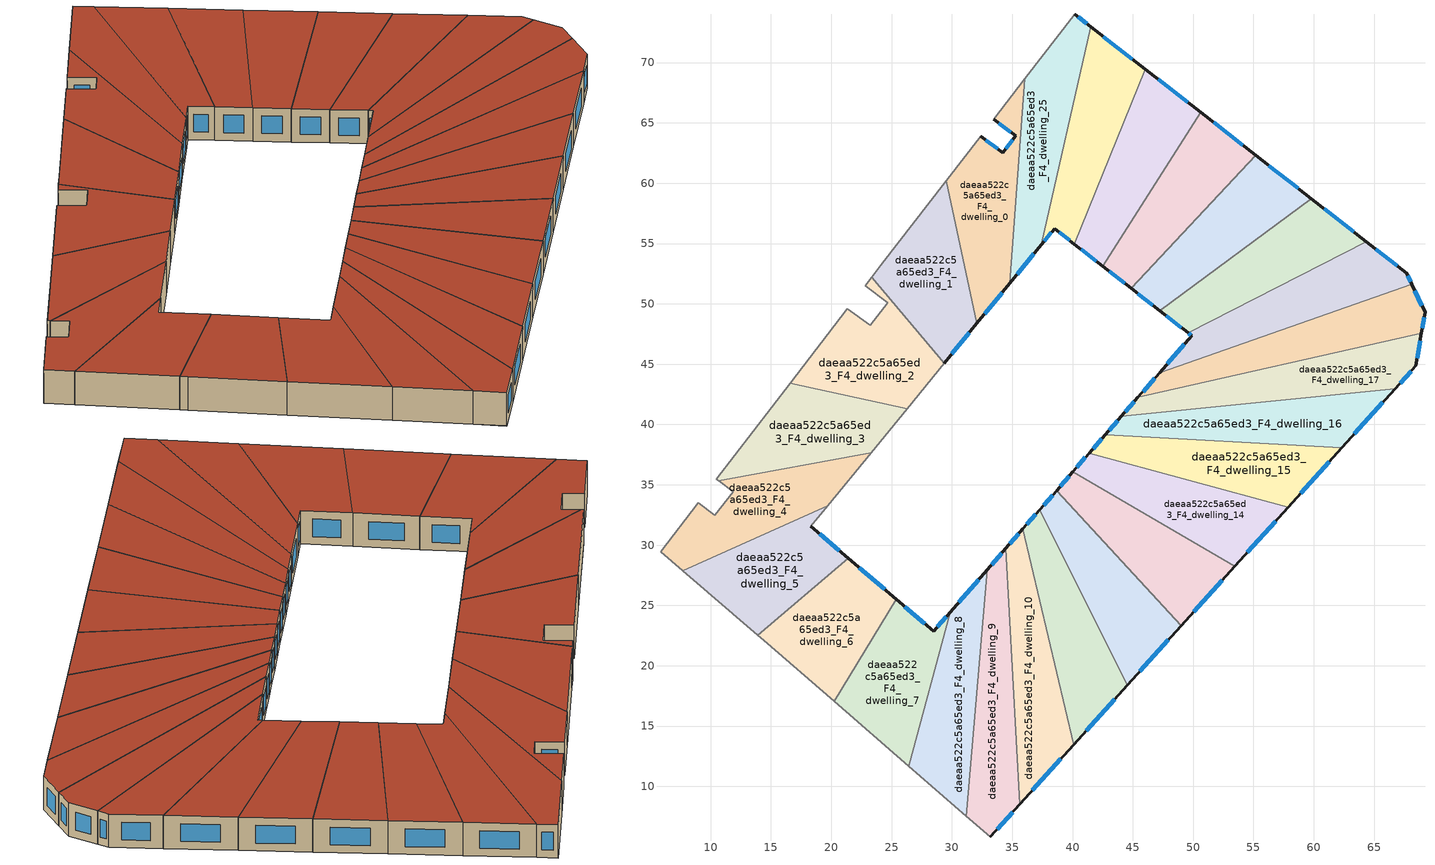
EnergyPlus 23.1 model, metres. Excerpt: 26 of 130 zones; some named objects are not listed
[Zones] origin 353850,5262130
daeaa522c5a65ed3_F4_dwelling_0
 floor to daeaa522c5a65ed3_F3_dwelling_0 (EU_floor_Construction): 36.03,68.64 34.81,51.72 32.07,48.37 29.53,60.2 32.38,63.91 34.22,62.5 35.31,63.91 33.46,65.32 z12
 wall outside (EU_wall_Construction): 33.47,65.32 35.31,63.91 34.22,62.5 32.38,63.91 / 32.07,48.37 34.81,51.72 z12:15
 wall adiabatic (EU_wall_Construction): 36.03,68.64 33.47,65.32 / 32.38,63.91 29.53,60.2 z12:15
 wall to daeaa522c5a65ed3_F4_dwelling_25 (EU_wall_Construction): 34.81,51.72 36.03,68.64 z12:15
 wall to daeaa522c5a65ed3_F4_dwelling_1 (EU_wall_Construction): 29.53,60.2 32.07,48.37 z12:15
 window (EU_Window_Construction): 35.05,63.58 34.48,62.84 / 33.9,64.99 34.87,64.24 / 32.71,49.16 34.17,50.94 / 33.79,62.83 32.81,63.58 z12.7:14.3
 roof outside (EU_roof_Construction): 34.81,51.72 36.03,68.64 33.47,65.32 35.31,63.91 34.22,62.5 32.38,63.91 29.53,60.2 32.07,48.37 z15
daeaa522c5a65ed3_F4_dwelling_1
 floor to daeaa522c5a65ed3_F3_dwelling_1 (EU_floor_Construction): 29.53,60.2 32.07,48.37 29.37,45.07 23.36,52.2 24.12,53.18 z12
 wall outside (EU_wall_Construction): 29.37,45.07 32.07,48.37 z12:15
 wall adiabatic (EU_wall_Construction): 29.53,60.2 24.12,53.18 23.36,52.2 z12:15
 wall to daeaa522c5a65ed3_F4_dwelling_2 (EU_wall_Construction): 23.36,52.2 29.37,45.07 z12:15
 window (EU_Window_Construction): 30,45.85 31.44,47.6 z12.7:14.3
 roof outside (EU_roof_Construction): 29.37,45.07 32.07,48.37 29.53,60.2 24.12,53.18 23.36,52.2 z15
daeaa522c5a65ed3_F4_dwelling_10
 floor to daeaa522c5a65ed3_F3_dwelling_10 (EU_floor_Construction): 35.89,31.34 40.08,13.44 35.62,8.5 34.48,29.72 z12
 wall outside (EU_wall_Construction): 35.89,31.34 34.48,29.72 / 35.62,8.5 40.08,13.44 z12:15
 wall to daeaa522c5a65ed3_F4_dwelling_11 (EU_wall_Construction): 40.08,13.44 35.89,31.34 z12:15
 wall to daeaa522c5a65ed3_F4_dwelling_9 (EU_wall_Construction): 34.48,29.72 35.62,8.5 z12:15
 window (EU_Window_Construction): 35.56,30.96 34.81,30.1 / 36.67,9.66 39.03,12.28 z12.7:14.3
 roof outside (EU_roof_Construction): 35.62,8.5 40.08,13.44 35.89,31.34 34.48,29.72 z15
daeaa522c5a65ed3_F4_dwelling_11
 floor to daeaa522c5a65ed3_F3_dwelling_11 (EU_floor_Construction): 37.29,32.94 44.54,18.38 40.08,13.44 35.89,31.34 z12
 wall outside (EU_wall_Construction): 37.29,32.94 35.89,31.34 / 40.08,13.44 44.54,18.38 z12:15
 wall to daeaa522c5a65ed3_F4_dwelling_12 (EU_wall_Construction): 44.54,18.38 37.29,32.94 z12:15
 window (EU_Window_Construction): 36.96,32.56 36.22,31.71 / 41.13,14.6 43.49,17.22 z12.7:14.3
 roof outside (EU_roof_Construction): 40.08,13.44 44.54,18.38 37.29,32.94 35.89,31.34 z15
daeaa522c5a65ed3_F4_dwelling_12
 floor to daeaa522c5a65ed3_F3_dwelling_12 (EU_floor_Construction): 38.67,34.52 48.99,23.31 44.54,18.38 37.29,32.94 z12
 wall outside (EU_wall_Construction): 38.67,34.52 37.29,32.94 / 44.54,18.38 48.99,23.31 z12:15
 wall to daeaa522c5a65ed3_F4_dwelling_13 (EU_wall_Construction): 49,23.31 38.67,34.52 z12:15
 window (EU_Window_Construction): 38.35,34.15 37.61,33.31 / 45.59,19.54 47.95,22.15 z12.7:14.3
 roof outside (EU_roof_Construction): 44.54,18.38 48.99,23.31 38.67,34.52 37.29,32.94 z15
daeaa522c5a65ed3_F4_dwelling_13
 floor to daeaa522c5a65ed3_F3_dwelling_13 (EU_floor_Construction): 53.45,28.24 48.99,23.31 38.67,34.52 40.04,36.08 z12
 wall outside (EU_wall_Construction): 40.04,36.08 38.67,34.52 / 48.99,23.31 53.45,28.24 z12:15
 wall to daeaa522c5a65ed3_F4_dwelling_14 (EU_wall_Construction): 53.45,28.24 40.04,36.08 z12:15
 window (EU_Window_Construction): 39.72,35.71 38.99,34.88 / 50.04,24.47 52.4,27.08 z12.7:14.3
 roof outside (EU_roof_Construction): 48.99,23.31 53.45,28.24 40.04,36.08 38.67,34.52 z15
daeaa522c5a65ed3_F4_dwelling_14
 floor to daeaa522c5a65ed3_F3_dwelling_14 (EU_floor_Construction): 57.89,33.15 53.45,28.24 40.04,36.08 41.39,37.63 z12
 wall outside (EU_wall_Construction): 41.39,37.63 40.04,36.08 / 53.45,28.24 57.89,33.15 z12:15
 wall to daeaa522c5a65ed3_F4_dwelling_15 (EU_wall_Construction): 57.89,33.15 41.39,37.63 z12:15
 window (EU_Window_Construction): 41.07,37.26 40.35,36.44 / 54.49,29.39 56.85,32 z12.7:14.3
 roof outside (EU_roof_Construction): 53.45,28.24 57.89,33.15 41.39,37.63 40.04,36.08 z15
daeaa522c5a65ed3_F4_dwelling_15
 floor to daeaa522c5a65ed3_F3_dwelling_15 (EU_floor_Construction): 62.33,38.07 57.89,33.15 41.39,37.63 42.72,39.16 z12
 wall outside (EU_wall_Construction): 42.72,39.16 41.39,37.63 / 57.89,33.15 62.33,38.07 z12:15
 wall to daeaa522c5a65ed3_F4_dwelling_16 (EU_wall_Construction): 62.33,38.07 42.72,39.16 z12:15
 window (EU_Window_Construction): 42.41,38.8 41.7,37.99 / 58.93,34.31 61.29,36.92 z12.7:14.3
 roof outside (EU_roof_Construction): 57.89,33.15 62.33,38.07 42.72,39.16 41.39,37.63 z15
daeaa522c5a65ed3_F4_dwelling_16
 floor to daeaa522c5a65ed3_F3_dwelling_16 (EU_floor_Construction): 66.77,42.98 62.33,38.07 42.72,39.16 44.05,40.67 z12
 wall outside (EU_wall_Construction): 44.05,40.67 42.72,39.16 / 62.33,38.07 66.77,42.98 z12:15
 wall to daeaa522c5a65ed3_F4_dwelling_17 (EU_wall_Construction): 66.77,42.98 44.05,40.67 z12:15
 window (EU_Window_Construction): 43.74,40.32 43.04,39.51 / 63.37,39.22 65.73,41.83 z12.7:14.3
 roof outside (EU_roof_Construction): 62.33,38.07 66.77,42.98 44.05,40.67 42.72,39.16 z15
daeaa522c5a65ed3_F4_dwelling_17
 floor to daeaa522c5a65ed3_F3_dwelling_17 (EU_floor_Construction): 68.92,47.56 68.46,44.86 66.77,42.98 44.05,40.67 45.42,42.24 z12
 wall outside (EU_wall_Construction): 45.42,42.24 44.05,40.67 / 66.77,42.98 68.46,44.86 68.92,47.56 z12:15
 wall to daeaa522c5a65ed3_F4_dwelling_18 (EU_wall_Construction): 68.92,47.56 45.42,42.24 z12:15
 window (EU_Window_Construction): 45.1,41.87 44.37,41.04 / 68.57,45.49 68.81,46.93 / 67.17,43.42 68.07,44.42 z12.7:14.3
 roof outside (EU_roof_Construction): 66.77,42.98 68.46,44.86 68.92,47.56 45.42,42.24 44.05,40.67 z15
daeaa522c5a65ed3_F4_dwelling_18
 floor to daeaa522c5a65ed3_F3_dwelling_18 (EU_floor_Construction): 68.12,51.63 69.22,49.31 68.92,47.56 45.42,42.24 47.22,44.3 z12
 wall outside (EU_wall_Construction): 47.22,44.3 45.42,42.24 / 68.92,47.56 69.22,49.31 68.12,51.63 z12:15
 wall to daeaa522c5a65ed3_F4_dwelling_19 (EU_wall_Construction): 68.12,51.63 47.22,44.3 z12:15
 window (EU_Window_Construction): 46.8,43.82 45.84,42.72 / 68.96,49.86 68.38,51.09 / 68.99,47.97 69.15,48.9 z12.7:14.3
 roof outside (EU_roof_Construction): 68.92,47.56 69.22,49.31 68.12,51.63 47.22,44.3 45.42,42.24 z15
daeaa522c5a65ed3_F4_dwelling_19
 floor to daeaa522c5a65ed3_F3_dwelling_19 (EU_floor_Construction): 67.69,52.55 68.12,51.63 47.22,44.3 49.89,47.36 49.57,47.61 64.37,55.14 z12
 wall outside (EU_wall_Construction): 49.57,47.61 49.89,47.36 47.22,44.3 / 68.12,51.63 67.69,52.55 64.37,55.14 z12:15
 wall to daeaa522c5a65ed3_F4_dwelling_20 (EU_wall_Construction): 64.37,55.15 49.57,47.61 z12:15
 window (EU_Window_Construction): 49.26,46.64 47.85,45.02 / 49.65,47.55 49.82,47.42 / 66.91,53.16 65.15,54.54 / 68.02,51.85 67.79,52.34 z12.7:14.3
 roof outside (EU_roof_Construction): 68.12,51.63 67.69,52.55 64.37,55.14 49.57,47.61 49.89,47.36 47.22,44.3 z15
daeaa522c5a65ed3_F4_dwelling_2
 floor to daeaa522c5a65ed3_F3_dwelling_2 (EU_floor_Construction): 24.67,50.1 22.83,51.5 23.36,52.2 29.37,45.07 26.29,41.32 16.61,43.43 21.35,49.57 23.23,48.21 z12
 wall adiabatic (EU_wall_Construction): 23.36,52.2 22.83,51.5 24.67,50.1 23.23,48.21 21.35,49.57 16.61,43.43 / 26.29,41.32 29.37,45.07 z12:15
 wall to daeaa522c5a65ed3_F4_dwelling_3 (EU_wall_Construction): 16.61,43.43 26.29,41.32 z12:15
 roof outside (EU_roof_Construction): 26.29,41.32 29.37,45.07 23.36,52.2 22.83,51.5 24.67,50.1 23.23,48.21 21.35,49.57 16.61,43.43 z15
daeaa522c5a65ed3_F4_dwelling_20
 floor to daeaa522c5a65ed3_F3_dwelling_20 (EU_floor_Construction): 64.37,55.14 49.57,47.61 47.22,49.44 59.78,58.72 z12
 wall outside (EU_wall_Construction): 47.22,49.44 49.57,47.61 / 64.37,55.14 59.78,58.72 z12:15
 wall to daeaa522c5a65ed3_F4_dwelling_21 (EU_wall_Construction): 59.78,58.72 47.22,49.44 z12:15
 window (EU_Window_Construction): 47.77,49.01 49.02,48.04 / 63.29,55.98 60.86,57.88 z12.7:14.3
 roof outside (EU_roof_Construction): 64.37,55.14 59.78,58.72 47.22,49.44 49.57,47.61 z15
daeaa522c5a65ed3_F4_dwelling_21
 floor to daeaa522c5a65ed3_F3_dwelling_21 (EU_floor_Construction): 59.78,58.72 47.22,49.44 44.86,51.28 55.19,62.3 z12
 wall outside (EU_wall_Construction): 44.86,51.28 47.22,49.44 / 59.78,58.72 55.2,62.3 z12:15
 wall to daeaa522c5a65ed3_F4_dwelling_22 (EU_wall_Construction): 55.19,62.3 44.86,51.28 z12:15
 window (EU_Window_Construction): 45.41,50.85 46.66,49.87 / 58.7,59.56 56.27,61.46 z12.7:14.3
 roof outside (EU_roof_Construction): 59.78,58.72 55.2,62.3 44.86,51.28 47.22,49.44 z15
daeaa522c5a65ed3_F4_dwelling_22
 floor to daeaa522c5a65ed3_F3_dwelling_22 (EU_floor_Construction): 55.19,62.3 44.86,51.28 42.51,53.12 50.61,65.87 z12
 wall outside (EU_wall_Construction): 42.51,53.12 44.86,51.28 / 55.2,62.3 50.61,65.87 z12:15
 wall to daeaa522c5a65ed3_F4_dwelling_23 (EU_wall_Construction): 50.61,65.87 42.51,53.12 z12:15
 window (EU_Window_Construction): 43.06,52.69 44.31,51.71 / 54.12,63.14 51.69,65.03 z12.7:14.3
 roof outside (EU_roof_Construction): 44.86,51.28 55.2,62.3 50.61,65.87 42.51,53.12 z15
daeaa522c5a65ed3_F4_dwelling_23
 floor to daeaa522c5a65ed3_F3_dwelling_23 (EU_floor_Construction): 50.61,65.87 42.51,53.12 40.15,54.96 46.02,69.45 z12
 wall outside (EU_wall_Construction): 40.15,54.96 42.51,53.12 / 50.61,65.87 46.02,69.45 z12:15
 wall to daeaa522c5a65ed3_F4_dwelling_24 (EU_wall_Construction): 46.02,69.45 40.15,54.96 z12:15
 window (EU_Window_Construction): 40.7,54.52 41.95,53.55 / 49.53,66.71 47.1,68.61 z12.7:14.3
 roof outside (EU_roof_Construction): 42.51,53.12 50.61,65.87 46.02,69.45 40.15,54.96 z15
daeaa522c5a65ed3_F4_dwelling_24
 floor to daeaa522c5a65ed3_F3_dwelling_24 (EU_floor_Construction): 46.02,69.45 40.15,54.96 38.51,56.24 37.39,54.88 41.49,72.99 z12
 wall outside (EU_wall_Construction): 37.39,54.88 38.51,56.24 40.15,54.96 / 46.02,69.45 41.49,72.99 z12:15
 wall to daeaa522c5a65ed3_F4_dwelling_25 (EU_wall_Construction): 41.49,72.99 37.39,54.88 z12:15
 window (EU_Window_Construction): 38.89,55.94 39.76,55.26 / 37.66,55.2 38.24,55.92 / 44.96,70.28 42.55,72.16 z12.7:14.3
 roof outside (EU_roof_Construction): 40.15,54.96 46.02,69.45 41.49,72.99 37.39,54.88 38.51,56.24 z15
daeaa522c5a65ed3_F4_dwelling_25
 floor to daeaa522c5a65ed3_F3_dwelling_25 (EU_floor_Construction): 41.49,72.99 37.39,54.88 34.81,51.72 36.03,68.64 40.16,74.02 z12
 wall outside (EU_wall_Construction): 34.81,51.72 37.39,54.88 / 41.49,72.99 40.16,74.02 z12:15
 wall adiabatic (EU_wall_Construction): 40.16,74.02 36.03,68.64 z12:15
 window (EU_Window_Construction): 35.42,52.47 36.79,54.14 / 41.18,73.23 40.47,73.78 z12.7:14.3
 roof outside (EU_roof_Construction): 37.39,54.88 41.49,72.99 40.16,74.02 36.03,68.64 34.81,51.72 z15
daeaa522c5a65ed3_F4_dwelling_3
 floor to daeaa522c5a65ed3_F3_dwelling_3 (EU_floor_Construction): 26.29,41.32 23.31,37.67 10.66,35.33 10.48,35.46 16.61,43.43 z12
 wall adiabatic (EU_wall_Construction): 23.31,37.67 26.29,41.32 / 16.61,43.43 10.48,35.46 10.66,35.33 z12:15
 wall to daeaa522c5a65ed3_F4_dwelling_4 (EU_wall_Construction): 10.66,35.33 23.31,37.67 z12:15
 roof outside (EU_roof_Construction): 23.31,37.67 26.29,41.32 16.61,43.43 10.48,35.46 10.66,35.33 z15
daeaa522c5a65ed3_F4_dwelling_4
 floor to daeaa522c5a65ed3_F3_dwelling_4 (EU_floor_Construction): 23.31,37.67 19.71,33.26 7.68,27.87 5.85,29.44 8.98,33.52 10.36,32.47 11.86,34.41 10.66,35.33 z12
 wall adiabatic (EU_wall_Construction): 10.66,35.33 11.86,34.41 10.36,32.47 8.98,33.52 5.85,29.44 7.68,27.87 / 19.71,33.26 23.31,37.67 z12:15
 wall to daeaa522c5a65ed3_F4_dwelling_5 (EU_wall_Construction): 7.68,27.87 19.71,33.26 z12:15
 roof outside (EU_roof_Construction): 19.71,33.26 23.31,37.67 10.66,35.33 11.86,34.41 10.36,32.47 8.98,33.52 5.85,29.44 7.68,27.87 z15
daeaa522c5a65ed3_F4_dwelling_5
 floor to daeaa522c5a65ed3_F3_dwelling_5 (EU_floor_Construction): 19.71,33.26 18.32,31.57 21.4,28.92 13.92,22.53 7.68,27.87 z12
 wall outside (EU_wall_Construction): 21.4,28.92 18.32,31.57 z12:15
 wall adiabatic (EU_wall_Construction): 18.32,31.57 19.71,33.26 / 7.68,27.87 13.92,22.53 z12:15
 wall to daeaa522c5a65ed3_F4_dwelling_6 (EU_wall_Construction): 13.92,22.53 21.4,28.92 z12:15
 window (EU_Window_Construction): 20.68,29.54 19.04,30.95 z12.7:14.3
 roof outside (EU_roof_Construction): 21.4,28.92 18.32,31.57 19.71,33.26 7.68,27.87 13.92,22.53 z15
daeaa522c5a65ed3_F4_dwelling_6
 floor to daeaa522c5a65ed3_F3_dwelling_6 (EU_floor_Construction): 25.37,25.53 20.23,17.05 14.39,22.12 13.92,22.53 21.4,28.92 z12
 wall outside (EU_wall_Construction): 25.37,25.53 21.4,28.92 z12:15
 wall adiabatic (EU_wall_Construction): 13.92,22.53 14.39,22.12 20.23,17.05 z12:15
 wall to daeaa522c5a65ed3_F4_dwelling_7 (EU_wall_Construction): 20.23,17.05 25.37,25.53 z12:15
 window (EU_Window_Construction): 24.44,26.32 22.34,28.13 z12.7:14.3
 roof outside (EU_roof_Construction): 20.23,17.05 25.37,25.53 21.4,28.92 13.92,22.53 14.39,22.12 z15
daeaa522c5a65ed3_F4_dwelling_7
 floor to daeaa522c5a65ed3_F3_dwelling_7 (EU_floor_Construction): 29.85,24.42 26.42,11.68 20.23,17.05 25.37,25.53 28.49,22.86 z12
 wall outside (EU_wall_Construction): 29.85,24.42 28.49,22.86 25.37,25.53 z12:15
 wall adiabatic (EU_wall_Construction): 20.23,17.05 26.42,11.68 z12:15
 wall to daeaa522c5a65ed3_F4_dwelling_8 (EU_wall_Construction): 26.42,11.68 29.85,24.42 z12:15
 window (EU_Window_Construction): 27.76,23.49 26.1,24.9 / 29.53,24.06 28.81,23.23 z12.7:14.3
 roof outside (EU_roof_Construction): 26.42,11.68 29.85,24.42 28.49,22.86 25.37,25.53 20.23,17.05 z15
daeaa522c5a65ed3_F4_dwelling_8
 floor to daeaa522c5a65ed3_F3_dwelling_8 (EU_floor_Construction): 32.95,27.97 31.2,7.53 26.42,11.68 29.85,24.42 z12
 wall outside (EU_wall_Construction): 32.95,27.97 29.85,24.42 z12:15
 wall adiabatic (EU_wall_Construction): 26.42,11.68 31.21,7.53 z12:15
 wall to daeaa522c5a65ed3_F4_dwelling_9 (EU_wall_Construction): 31.2,7.53 32.95,27.97 z12:15
 window (EU_Window_Construction): 32.22,27.14 30.58,25.26 z12.7:14.3
 roof outside (EU_roof_Construction): 31.21,7.53 32.95,27.97 29.85,24.42 26.42,11.68 z15
daeaa522c5a65ed3_F4_dwelling_9
 floor to daeaa522c5a65ed3_F3_dwelling_9 (EU_floor_Construction): 34.48,29.72 35.62,8.5 33.18,5.81 31.2,7.53 32.95,27.97 z12
 wall outside (EU_wall_Construction): 34.48,29.72 32.95,27.97 / 33.18,5.81 35.62,8.5 z12:15
 wall adiabatic (EU_wall_Construction): 31.21,7.53 33.18,5.81 z12:15
 window (EU_Window_Construction): 34.12,29.31 33.31,28.38 / 33.76,6.44 35.05,7.87 z12.7:14.3
 roof outside (EU_roof_Construction): 33.18,5.81 35.62,8.5 34.48,29.72 32.95,27.97 31.21,7.53 z15
[Building]
EU S2 Campaign: North Axis=0; Terrain=City; Solar Distribution=FullExterior
[Site:Location]
Budapest.Ferenc.Liszt.Intl.AP: Latitude=47.437; Longitude=19.256; Time Zone=1; Elevation=185
[SizingPeriod:WeatherFileDays]
AnnualSizingPeriod: Begin Month=1; Begin Day of Month=1; End Month=12; End Day of Month=31; Day of Week for Start Day=Monday; Use Weather File Daylight Saving Period=No; Use Weather File Rain and Snow Indicators=No
[MATERIAL]
EU_InternalMass_Material: Roughness=MediumRough; Thickness=0.1; Conductivity=1; Density=1800; Specific Heat=900; Thermal Absorptance=0.9; Solar Absorptance=0.7; Visible Absorptance=0.7
[MATERIAL:NOMASS] Roughness=MediumRough; Thermal Absorptance=0.9; Solar Absorptance=0.7; Visible Absorptance=0.7
Name | Thermal Resistance
EU_wall_NoMass | 0.832559
EU_roof_NoMass | 1.39638
EU_floor_NoMass | 0.872794
[WINDOWMATERIAL:SIMPLEGLAZINGSYSTEM]
EU_Window_SimpleGlazing: UFactor=2.79869; Solar Heat Gain Coefficient=0.75; Visible Transmittance=0.75
[CONSTRUCTION]
EU_wall_Construction: EU_wall_NoMass
EU_roof_Construction: EU_roof_NoMass
EU_floor_Construction: EU_floor_NoMass
EU_Window_Construction: EU_Window_SimpleGlazing
EU_InternalMass_Construction: EU_InternalMass_Material
[ZONE] Type=1; Multiplier=1; Ceiling Height=autocalculate; Floor Area=autocalculate; Part of Total Floor Area=Yes
Name | Volume
daeaa522c5a65ed3_F4_dwelling_0 | 198.63
daeaa522c5a65ed3_F4_dwelling_1 | 198.626
daeaa522c5a65ed3_F4_dwelling_10; daeaa522c5a65ed3_F4_dwelling_13 | 198.649
daeaa522c5a65ed3_F4_dwelling_11 | 198.647
daeaa522c5a65ed3_F4_dwelling_12 | 198.587
daeaa522c5a65ed3_F4_dwelling_14; daeaa522c5a65ed3_F4_dwelling_20 | 198.599
daeaa522c5a65ed3_F4_dwelling_15; daeaa522c5a65ed3_F4_dwelling_19 | 198.658
daeaa522c5a65ed3_F4_dwelling_16 | 198.638
daeaa522c5a65ed3_F4_dwelling_17 | 198.617
daeaa522c5a65ed3_F4_dwelling_18 | 198.574
daeaa522c5a65ed3_F4_dwelling_2 | 198.641
daeaa522c5a65ed3_F4_dwelling_21 | 198.648
daeaa522c5a65ed3_F4_dwelling_22; daeaa522c5a65ed3_F4_dwelling_3 | 198.625
daeaa522c5a65ed3_F4_dwelling_23 | 198.637
daeaa522c5a65ed3_F4_dwelling_24 | 198.611
daeaa522c5a65ed3_F4_dwelling_25 | 198.631
daeaa522c5a65ed3_F4_dwelling_4 | 198.619
daeaa522c5a65ed3_F4_dwelling_5 | 198.609
daeaa522c5a65ed3_F4_dwelling_6 | 198.651
daeaa522c5a65ed3_F4_dwelling_7 | 198.633
daeaa522c5a65ed3_F4_dwelling_8 | 198.593
daeaa522c5a65ed3_F4_dwelling_9 | 198.643
[INTERNALMASS] Construction=EU_InternalMass_Construction
Name | Zone or ZoneList | Surface Area
daeaa522c5a65ed3_F4_dwelling_0_EU_InternalMass | daeaa522c5a65ed3_F4_dwelling_0 | 66.21
daeaa522c5a65ed3_F4_dwelling_1_EU_InternalMass | daeaa522c5a65ed3_F4_dwelling_1 | 66.2088
daeaa522c5a65ed3_F4_dwelling_2_EU_InternalMass | daeaa522c5a65ed3_F4_dwelling_2 | 66.2136
daeaa522c5a65ed3_F4_dwelling_3_EU_InternalMass | daeaa522c5a65ed3_F4_dwelling_3 | 66.2084
daeaa522c5a65ed3_F4_dwelling_4_EU_InternalMass | daeaa522c5a65ed3_F4_dwelling_4 | 66.2063
daeaa522c5a65ed3_F4_dwelling_5_EU_InternalMass | daeaa522c5a65ed3_F4_dwelling_5 | 66.2033
daeaa522c5a65ed3_F4_dwelling_6_EU_InternalMass | daeaa522c5a65ed3_F4_dwelling_6 | 66.217
daeaa522c5a65ed3_F4_dwelling_7_EU_InternalMass | daeaa522c5a65ed3_F4_dwelling_7 | 66.2109
daeaa522c5a65ed3_F4_dwelling_8_EU_InternalMass | daeaa522c5a65ed3_F4_dwelling_8 | 66.1977
daeaa522c5a65ed3_F4_dwelling_9_EU_InternalMass | daeaa522c5a65ed3_F4_dwelling_9 | 66.2141
daeaa522c5a65ed3_F4_dwelling_10_EU_InternalMass | daeaa522c5a65ed3_F4_dwelling_10 | 66.2162
daeaa522c5a65ed3_F4_dwelling_11_EU_InternalMass | daeaa522c5a65ed3_F4_dwelling_11 | 66.2157
daeaa522c5a65ed3_F4_dwelling_12_EU_InternalMass | daeaa522c5a65ed3_F4_dwelling_12 | 66.1957
daeaa522c5a65ed3_F4_dwelling_13_EU_InternalMass | daeaa522c5a65ed3_F4_dwelling_13 | 66.2161
daeaa522c5a65ed3_F4_dwelling_14_EU_InternalMass | daeaa522c5a65ed3_F4_dwelling_14 | 66.1997
daeaa522c5a65ed3_F4_dwelling_15_EU_InternalMass | daeaa522c5a65ed3_F4_dwelling_15 | 66.2193
daeaa522c5a65ed3_F4_dwelling_16_EU_InternalMass | daeaa522c5a65ed3_F4_dwelling_16 | 66.2127
daeaa522c5a65ed3_F4_dwelling_17_EU_InternalMass | daeaa522c5a65ed3_F4_dwelling_17 | 66.2057
daeaa522c5a65ed3_F4_dwelling_18_EU_InternalMass | daeaa522c5a65ed3_F4_dwelling_18 | 66.1912
daeaa522c5a65ed3_F4_dwelling_19_EU_InternalMass | daeaa522c5a65ed3_F4_dwelling_19 | 66.2195
daeaa522c5a65ed3_F4_dwelling_20_EU_InternalMass | daeaa522c5a65ed3_F4_dwelling_20 | 66.1997
daeaa522c5a65ed3_F4_dwelling_21_EU_InternalMass | daeaa522c5a65ed3_F4_dwelling_21 | 66.2162
daeaa522c5a65ed3_F4_dwelling_22_EU_InternalMass | daeaa522c5a65ed3_F4_dwelling_22 | 66.2083
daeaa522c5a65ed3_F4_dwelling_23_EU_InternalMass | daeaa522c5a65ed3_F4_dwelling_23 | 66.2124
daeaa522c5a65ed3_F4_dwelling_24_EU_InternalMass | daeaa522c5a65ed3_F4_dwelling_24 | 66.2039
daeaa522c5a65ed3_F4_dwelling_25_EU_InternalMass | daeaa522c5a65ed3_F4_dwelling_25 | 66.2102
[OTHEREQUIPMENT] Fuel Type=Electricity; Design Level Calculation Method=Watts/Area; Power per Zone Floor Area=1; Fraction Latent=0; Fraction Radiant=0; Fraction Lost=0; Carbon Dioxide Generation Rate=0; EndUse Subcategory=EU_Step8_InternalGains
Name | Zone or ZoneList or Space or SpaceList | Schedule
EU_Step8_InternalGain_daeaa522c5a65ed3_F4_dwelling_0_f000 | daeaa522c5a65ed3_F4_dwelling_0 | EU_Step8_GainSchedule_daeaa522c5a65ed3_F4_dwelling_0_f000
EU_Step8_InternalGain_daeaa522c5a65ed3_F4_dwelling_1_f000 | daeaa522c5a65ed3_F4_dwelling_1 | EU_Step8_GainSchedule_daeaa522c5a65ed3_F4_dwelling_1_f000
EU_Step8_InternalGain_daeaa522c5a65ed3_F4_dwelling_2_f000 | daeaa522c5a65ed3_F4_dwelling_2 | EU_Step8_GainSchedule_daeaa522c5a65ed3_F4_dwelling_2_f000
EU_Step8_InternalGain_daeaa522c5a65ed3_F4_dwelling_3_f000 | daeaa522c5a65ed3_F4_dwelling_3 | EU_Step8_GainSchedule_daeaa522c5a65ed3_F4_dwelling_3_f000
EU_Step8_InternalGain_daeaa522c5a65ed3_F4_dwelling_4_f000 | daeaa522c5a65ed3_F4_dwelling_4 | EU_Step8_GainSchedule_daeaa522c5a65ed3_F4_dwelling_4_f000
EU_Step8_InternalGain_daeaa522c5a65ed3_F4_dwelling_5_f000 | daeaa522c5a65ed3_F4_dwelling_5 | EU_Step8_GainSchedule_daeaa522c5a65ed3_F4_dwelling_5_f000
EU_Step8_InternalGain_daeaa522c5a65ed3_F4_dwelling_6_f000 | daeaa522c5a65ed3_F4_dwelling_6 | EU_Step8_GainSchedule_daeaa522c5a65ed3_F4_dwelling_6_f000
EU_Step8_InternalGain_daeaa522c5a65ed3_F4_dwelling_7_f000 | daeaa522c5a65ed3_F4_dwelling_7 | EU_Step8_GainSchedule_daeaa522c5a65ed3_F4_dwelling_7_f000
EU_Step8_InternalGain_daeaa522c5a65ed3_F4_dwelling_8_f000 | daeaa522c5a65ed3_F4_dwelling_8 | EU_Step8_GainSchedule_daeaa522c5a65ed3_F4_dwelling_8_f000
EU_Step8_InternalGain_daeaa522c5a65ed3_F4_dwelling_9_f000 | daeaa522c5a65ed3_F4_dwelling_9 | EU_Step8_GainSchedule_daeaa522c5a65ed3_F4_dwelling_9_f000
EU_Step8_InternalGain_daeaa522c5a65ed3_F4_dwelling_10_f000 | daeaa522c5a65ed3_F4_dwelling_10 | EU_Step8_GainSchedule_daeaa522c5a65ed3_F4_dwelling_10_f000
EU_Step8_InternalGain_daeaa522c5a65ed3_F4_dwelling_11_f000 | daeaa522c5a65ed3_F4_dwelling_11 | EU_Step8_GainSchedule_daeaa522c5a65ed3_F4_dwelling_11_f000
EU_Step8_InternalGain_daeaa522c5a65ed3_F4_dwelling_12_f000 | daeaa522c5a65ed3_F4_dwelling_12 | EU_Step8_GainSchedule_daeaa522c5a65ed3_F4_dwelling_12_f000
EU_Step8_InternalGain_daeaa522c5a65ed3_F4_dwelling_13_f000 | daeaa522c5a65ed3_F4_dwelling_13 | EU_Step8_GainSchedule_daeaa522c5a65ed3_F4_dwelling_13_f000
EU_Step8_InternalGain_daeaa522c5a65ed3_F4_dwelling_14_f000 | daeaa522c5a65ed3_F4_dwelling_14 | EU_Step8_GainSchedule_daeaa522c5a65ed3_F4_dwelling_14_f000
EU_Step8_InternalGain_daeaa522c5a65ed3_F4_dwelling_15_f000 | daeaa522c5a65ed3_F4_dwelling_15 | EU_Step8_GainSchedule_daeaa522c5a65ed3_F4_dwelling_15_f000
EU_Step8_InternalGain_daeaa522c5a65ed3_F4_dwelling_16_f000 | daeaa522c5a65ed3_F4_dwelling_16 | EU_Step8_GainSchedule_daeaa522c5a65ed3_F4_dwelling_16_f000
EU_Step8_InternalGain_daeaa522c5a65ed3_F4_dwelling_17_f000 | daeaa522c5a65ed3_F4_dwelling_17 | EU_Step8_GainSchedule_daeaa522c5a65ed3_F4_dwelling_17_f000
EU_Step8_InternalGain_daeaa522c5a65ed3_F4_dwelling_18_f000 | daeaa522c5a65ed3_F4_dwelling_18 | EU_Step8_GainSchedule_daeaa522c5a65ed3_F4_dwelling_18_f000
EU_Step8_InternalGain_daeaa522c5a65ed3_F4_dwelling_19_f000 | daeaa522c5a65ed3_F4_dwelling_19 | EU_Step8_GainSchedule_daeaa522c5a65ed3_F4_dwelling_19_f000
EU_Step8_InternalGain_daeaa522c5a65ed3_F4_dwelling_20_f000 | daeaa522c5a65ed3_F4_dwelling_20 | EU_Step8_GainSchedule_daeaa522c5a65ed3_F4_dwelling_20_f000
EU_Step8_InternalGain_daeaa522c5a65ed3_F4_dwelling_21_f000 | daeaa522c5a65ed3_F4_dwelling_21 | EU_Step8_GainSchedule_daeaa522c5a65ed3_F4_dwelling_21_f000
EU_Step8_InternalGain_daeaa522c5a65ed3_F4_dwelling_22_f000 | daeaa522c5a65ed3_F4_dwelling_22 | EU_Step8_GainSchedule_daeaa522c5a65ed3_F4_dwelling_22_f000
EU_Step8_InternalGain_daeaa522c5a65ed3_F4_dwelling_23_f000 | daeaa522c5a65ed3_F4_dwelling_23 | EU_Step8_GainSchedule_daeaa522c5a65ed3_F4_dwelling_23_f000
EU_Step8_InternalGain_daeaa522c5a65ed3_F4_dwelling_24_f000 | daeaa522c5a65ed3_F4_dwelling_24 | EU_Step8_GainSchedule_daeaa522c5a65ed3_F4_dwelling_24_f000
EU_Step8_InternalGain_daeaa522c5a65ed3_F4_dwelling_25_f000 | daeaa522c5a65ed3_F4_dwelling_25 | EU_Step8_GainSchedule_daeaa522c5a65ed3_F4_dwelling_25_f000
[ZONEVENTILATION:DESIGNFLOWRATE] Schedule=EU_AlwaysOn; Design Flow Rate Calculation Method=AirChanges/Hour; Air Changes per Hour=0.475469; Ventilation Type=Natural; Fan Pressure Rise=0; Fan Total Efficiency=1; Constant Term Coefficient=1; Temperature Term Coefficient=0; Velocity Term Coefficient=0; Velocity Squared Term Coefficient=0; Minimum Indoor Temperature=-100; Maximum Indoor Temperature=100; Delta Temperature=-100; Minimum Outdoor Temperature=-100; Maximum Outdoor Temperature=100; Maximum Wind Speed=40
Name | Zone or ZoneList or Space or SpaceList
EU_ConstantAir_daeaa522c5a65ed3_F4_dwelling_0 | daeaa522c5a65ed3_F4_dwelling_0
EU_ConstantAir_daeaa522c5a65ed3_F4_dwelling_1 | daeaa522c5a65ed3_F4_dwelling_1
EU_ConstantAir_daeaa522c5a65ed3_F4_dwelling_2 | daeaa522c5a65ed3_F4_dwelling_2
EU_ConstantAir_daeaa522c5a65ed3_F4_dwelling_3 | daeaa522c5a65ed3_F4_dwelling_3
EU_ConstantAir_daeaa522c5a65ed3_F4_dwelling_4 | daeaa522c5a65ed3_F4_dwelling_4
EU_ConstantAir_daeaa522c5a65ed3_F4_dwelling_5 | daeaa522c5a65ed3_F4_dwelling_5
EU_ConstantAir_daeaa522c5a65ed3_F4_dwelling_6 | daeaa522c5a65ed3_F4_dwelling_6
EU_ConstantAir_daeaa522c5a65ed3_F4_dwelling_7 | daeaa522c5a65ed3_F4_dwelling_7
EU_ConstantAir_daeaa522c5a65ed3_F4_dwelling_8 | daeaa522c5a65ed3_F4_dwelling_8
EU_ConstantAir_daeaa522c5a65ed3_F4_dwelling_9 | daeaa522c5a65ed3_F4_dwelling_9
EU_ConstantAir_daeaa522c5a65ed3_F4_dwelling_10 | daeaa522c5a65ed3_F4_dwelling_10
EU_ConstantAir_daeaa522c5a65ed3_F4_dwelling_11 | daeaa522c5a65ed3_F4_dwelling_11
EU_ConstantAir_daeaa522c5a65ed3_F4_dwelling_12 | daeaa522c5a65ed3_F4_dwelling_12
EU_ConstantAir_daeaa522c5a65ed3_F4_dwelling_13 | daeaa522c5a65ed3_F4_dwelling_13
EU_ConstantAir_daeaa522c5a65ed3_F4_dwelling_14 | daeaa522c5a65ed3_F4_dwelling_14
EU_ConstantAir_daeaa522c5a65ed3_F4_dwelling_15 | daeaa522c5a65ed3_F4_dwelling_15
EU_ConstantAir_daeaa522c5a65ed3_F4_dwelling_16 | daeaa522c5a65ed3_F4_dwelling_16
EU_ConstantAir_daeaa522c5a65ed3_F4_dwelling_17 | daeaa522c5a65ed3_F4_dwelling_17
EU_ConstantAir_daeaa522c5a65ed3_F4_dwelling_18 | daeaa522c5a65ed3_F4_dwelling_18
EU_ConstantAir_daeaa522c5a65ed3_F4_dwelling_19 | daeaa522c5a65ed3_F4_dwelling_19
EU_ConstantAir_daeaa522c5a65ed3_F4_dwelling_20 | daeaa522c5a65ed3_F4_dwelling_20
EU_ConstantAir_daeaa522c5a65ed3_F4_dwelling_21 | daeaa522c5a65ed3_F4_dwelling_21
EU_ConstantAir_daeaa522c5a65ed3_F4_dwelling_22 | daeaa522c5a65ed3_F4_dwelling_22
EU_ConstantAir_daeaa522c5a65ed3_F4_dwelling_23 | daeaa522c5a65ed3_F4_dwelling_23
EU_ConstantAir_daeaa522c5a65ed3_F4_dwelling_24 | daeaa522c5a65ed3_F4_dwelling_24
EU_ConstantAir_daeaa522c5a65ed3_F4_dwelling_25 | daeaa522c5a65ed3_F4_dwelling_25
[HVACTEMPLATE:ZONE:IDEALLOADSAIRSYSTEM] System Availability Schedule=EU_AlwaysOn; Maximum Heating Supply Air Temperature=50; Minimum Cooling Supply Air Temperature=13; Maximum Heating Supply Air Humidity Ratio=0.0156; Minimum Cooling Supply Air Humidity Ratio=0.0077; Heating Limit=NoLimit; Cooling Limit=NoLimit; Heating Availability Schedule=EU_AlwaysOn; Cooling Availability Schedule=EU_CoolingOff; Dehumidification Control Type=ConstantSensibleHeatRatio; Cooling Sensible Heat Ratio=0.7; Dehumidification Setpoint=60; Humidification Control Type=None; Humidification Setpoint=30; Outdoor Air Method=None; Outdoor Air Flow Rate per Person=0.00944; Outdoor Air Flow Rate per Zone Floor Area=0; Outdoor Air Flow Rate per Zone=0; Demand Controlled Ventilation Type=None; Outdoor Air Economizer Type=NoEconomizer; Heat Recovery Type=None; Sensible Heat Recovery Effectiveness=0.7; Latent Heat Recovery Effectiveness=0.65
Name | Template Thermostat
daeaa522c5a65ed3_F4_dwelling_0 | EU_HeatOnly_daeaa522c5a65ed3_F4_dwelling_0
daeaa522c5a65ed3_F4_dwelling_1 | EU_HeatOnly_daeaa522c5a65ed3_F4_dwelling_1
daeaa522c5a65ed3_F4_dwelling_2 | EU_HeatOnly_daeaa522c5a65ed3_F4_dwelling_2
daeaa522c5a65ed3_F4_dwelling_3 | EU_HeatOnly_daeaa522c5a65ed3_F4_dwelling_3
daeaa522c5a65ed3_F4_dwelling_4 | EU_HeatOnly_daeaa522c5a65ed3_F4_dwelling_4
daeaa522c5a65ed3_F4_dwelling_5 | EU_HeatOnly_daeaa522c5a65ed3_F4_dwelling_5
daeaa522c5a65ed3_F4_dwelling_6 | EU_HeatOnly_daeaa522c5a65ed3_F4_dwelling_6
daeaa522c5a65ed3_F4_dwelling_7 | EU_HeatOnly_daeaa522c5a65ed3_F4_dwelling_7
daeaa522c5a65ed3_F4_dwelling_8 | EU_HeatOnly_daeaa522c5a65ed3_F4_dwelling_8
daeaa522c5a65ed3_F4_dwelling_9 | EU_HeatOnly_daeaa522c5a65ed3_F4_dwelling_9
daeaa522c5a65ed3_F4_dwelling_10 | EU_HeatOnly_daeaa522c5a65ed3_F4_dwelling_10
daeaa522c5a65ed3_F4_dwelling_11 | EU_HeatOnly_daeaa522c5a65ed3_F4_dwelling_11
daeaa522c5a65ed3_F4_dwelling_12 | EU_HeatOnly_daeaa522c5a65ed3_F4_dwelling_12
daeaa522c5a65ed3_F4_dwelling_13 | EU_HeatOnly_daeaa522c5a65ed3_F4_dwelling_13
daeaa522c5a65ed3_F4_dwelling_14 | EU_HeatOnly_daeaa522c5a65ed3_F4_dwelling_14
daeaa522c5a65ed3_F4_dwelling_15 | EU_HeatOnly_daeaa522c5a65ed3_F4_dwelling_15
daeaa522c5a65ed3_F4_dwelling_16 | EU_HeatOnly_daeaa522c5a65ed3_F4_dwelling_16
daeaa522c5a65ed3_F4_dwelling_17 | EU_HeatOnly_daeaa522c5a65ed3_F4_dwelling_17
daeaa522c5a65ed3_F4_dwelling_18 | EU_HeatOnly_daeaa522c5a65ed3_F4_dwelling_18
daeaa522c5a65ed3_F4_dwelling_19 | EU_HeatOnly_daeaa522c5a65ed3_F4_dwelling_19
daeaa522c5a65ed3_F4_dwelling_20 | EU_HeatOnly_daeaa522c5a65ed3_F4_dwelling_20
daeaa522c5a65ed3_F4_dwelling_21 | EU_HeatOnly_daeaa522c5a65ed3_F4_dwelling_21
daeaa522c5a65ed3_F4_dwelling_22 | EU_HeatOnly_daeaa522c5a65ed3_F4_dwelling_22
daeaa522c5a65ed3_F4_dwelling_23 | EU_HeatOnly_daeaa522c5a65ed3_F4_dwelling_23
daeaa522c5a65ed3_F4_dwelling_24 | EU_HeatOnly_daeaa522c5a65ed3_F4_dwelling_24
daeaa522c5a65ed3_F4_dwelling_25 | EU_HeatOnly_daeaa522c5a65ed3_F4_dwelling_25
[SIZING:ZONE] Zone Cooling Design Supply Air Temperature Input Method=SupplyAirTemperature; Zone Cooling Design Supply Air Temperature=13; Zone Heating Design Supply Air Temperature Input Method=SupplyAirTemperature; Zone Heating Design Supply Air Temperature=50; Zone Cooling Design Supply Air Humidity Ratio=0.008; Zone Heating Design Supply Air Humidity Ratio=0.008; Cooling Design Air Flow Method=DesignDay; Cooling Design Air Flow Rate=0; Cooling Minimum Air Flow per Zone Floor Area=0.000762; Cooling Minimum Air Flow=0; Cooling Minimum Air Flow Fraction=0.2; Heating Design Air Flow Method=DesignDay; Heating Design Air Flow Rate=0; Heating Maximum Air Flow per Zone Floor Area=0.002032; Heating Maximum Air Flow=0.141576; Heating Maximum Air Flow Fraction=0.3; Account for Dedicated Outdoor Air System=No; Dedicated Outdoor Air System Control Strategy=NeutralSupplyAir; Dedicated Outdoor Air Low Setpoint Temperature for Design=autosize; Dedicated Outdoor Air High Setpoint Temperature for Design=autosize; Zone Load Sizing Method=Sensible Load Only No Latent Load; Zone Latent Cooling Design Supply Air Humidity Ratio Input Method=HumidityRatioDifference; Zone Cooling Design Supply Air Humidity Ratio Difference=0.005; Zone Latent Heating Design Supply Air Humidity Ratio Input Method=HumidityRatioDifference; Zone Humidification Design Supply Air Humidity Ratio Difference=0.005
daeaa522c5a65ed3_F4_dwelling_0; daeaa522c5a65ed3_F4_dwelling_1; daeaa522c5a65ed3_F4_dwelling_2; daeaa522c5a65ed3_F4_dwelling_3; daeaa522c5a65ed3_F4_dwelling_4; daeaa522c5a65ed3_F4_dwelling_5; daeaa522c5a65ed3_F4_dwelling_6; daeaa522c5a65ed3_F4_dwelling_7; daeaa522c5a65ed3_F4_dwelling_8; daeaa522c5a65ed3_F4_dwelling_9; daeaa522c5a65ed3_F4_dwelling_10; daeaa522c5a65ed3_F4_dwelling_11; daeaa522c5a65ed3_F4_dwelling_12; daeaa522c5a65ed3_F4_dwelling_13; daeaa522c5a65ed3_F4_dwelling_14; daeaa522c5a65ed3_F4_dwelling_15; daeaa522c5a65ed3_F4_dwelling_16; daeaa522c5a65ed3_F4_dwelling_17; daeaa522c5a65ed3_F4_dwelling_18; daeaa522c5a65ed3_F4_dwelling_19; daeaa522c5a65ed3_F4_dwelling_20; daeaa522c5a65ed3_F4_dwelling_21; daeaa522c5a65ed3_F4_dwelling_22; daeaa522c5a65ed3_F4_dwelling_23; daeaa522c5a65ed3_F4_dwelling_24; daeaa522c5a65ed3_F4_dwelling_25
[SCHEDULE:CONSTANT]
Name | Hourly Value
EU_AlwaysOn | 1
EU_CoolingOff | 0
[SCHEDULE:FILE] Column Number=1; Rows to Skip at Top=0; Number of Hours of Data=8760; Column Separator=Comma; Interpolate to Timestep=No; Minutes per Item=60; Adjust Schedule for Daylight Savings=Yes
Name | File
EU_Step8_GainSchedule_daeaa522c5a65ed3_F4_dwelling_0_f000 | ../../schedules/daeaa522c5a65ed3/daeaa522c5a65ed3_F4_dwelling_0_f000_gain.csv
EU_Step8_GainSchedule_daeaa522c5a65ed3_F4_dwelling_1_f000 | ../../schedules/daeaa522c5a65ed3/daeaa522c5a65ed3_F4_dwelling_1_f000_gain.csv
EU_Step8_GainSchedule_daeaa522c5a65ed3_F4_dwelling_2_f000 | ../../schedules/daeaa522c5a65ed3/daeaa522c5a65ed3_F4_dwelling_2_f000_gain.csv
EU_Step8_GainSchedule_daeaa522c5a65ed3_F4_dwelling_3_f000 | ../../schedules/daeaa522c5a65ed3/daeaa522c5a65ed3_F4_dwelling_3_f000_gain.csv
EU_Step8_GainSchedule_daeaa522c5a65ed3_F4_dwelling_4_f000 | ../../schedules/daeaa522c5a65ed3/daeaa522c5a65ed3_F4_dwelling_4_f000_gain.csv
EU_Step8_GainSchedule_daeaa522c5a65ed3_F4_dwelling_5_f000 | ../../schedules/daeaa522c5a65ed3/daeaa522c5a65ed3_F4_dwelling_5_f000_gain.csv
EU_Step8_GainSchedule_daeaa522c5a65ed3_F4_dwelling_6_f000 | ../../schedules/daeaa522c5a65ed3/daeaa522c5a65ed3_F4_dwelling_6_f000_gain.csv
EU_Step8_GainSchedule_daeaa522c5a65ed3_F4_dwelling_7_f000 | ../../schedules/daeaa522c5a65ed3/daeaa522c5a65ed3_F4_dwelling_7_f000_gain.csv
EU_Step8_GainSchedule_daeaa522c5a65ed3_F4_dwelling_8_f000 | ../../schedules/daeaa522c5a65ed3/daeaa522c5a65ed3_F4_dwelling_8_f000_gain.csv
EU_Step8_GainSchedule_daeaa522c5a65ed3_F4_dwelling_9_f000 | ../../schedules/daeaa522c5a65ed3/daeaa522c5a65ed3_F4_dwelling_9_f000_gain.csv
EU_Step8_GainSchedule_daeaa522c5a65ed3_F4_dwelling_10_f000 | ../../schedules/daeaa522c5a65ed3/daeaa522c5a65ed3_F4_dwelling_10_f000_gain.csv
EU_Step8_GainSchedule_daeaa522c5a65ed3_F4_dwelling_11_f000 | ../../schedules/daeaa522c5a65ed3/daeaa522c5a65ed3_F4_dwelling_11_f000_gain.csv
EU_Step8_GainSchedule_daeaa522c5a65ed3_F4_dwelling_12_f000 | ../../schedules/daeaa522c5a65ed3/daeaa522c5a65ed3_F4_dwelling_12_f000_gain.csv
EU_Step8_GainSchedule_daeaa522c5a65ed3_F4_dwelling_13_f000 | ../../schedules/daeaa522c5a65ed3/daeaa522c5a65ed3_F4_dwelling_13_f000_gain.csv
EU_Step8_GainSchedule_daeaa522c5a65ed3_F4_dwelling_14_f000 | ../../schedules/daeaa522c5a65ed3/daeaa522c5a65ed3_F4_dwelling_14_f000_gain.csv
EU_Step8_GainSchedule_daeaa522c5a65ed3_F4_dwelling_15_f000 | ../../schedules/daeaa522c5a65ed3/daeaa522c5a65ed3_F4_dwelling_15_f000_gain.csv
EU_Step8_GainSchedule_daeaa522c5a65ed3_F4_dwelling_16_f000 | ../../schedules/daeaa522c5a65ed3/daeaa522c5a65ed3_F4_dwelling_16_f000_gain.csv
EU_Step8_GainSchedule_daeaa522c5a65ed3_F4_dwelling_17_f000 | ../../schedules/daeaa522c5a65ed3/daeaa522c5a65ed3_F4_dwelling_17_f000_gain.csv
EU_Step8_GainSchedule_daeaa522c5a65ed3_F4_dwelling_18_f000 | ../../schedules/daeaa522c5a65ed3/daeaa522c5a65ed3_F4_dwelling_18_f000_gain.csv
EU_Step8_GainSchedule_daeaa522c5a65ed3_F4_dwelling_19_f000 | ../../schedules/daeaa522c5a65ed3/daeaa522c5a65ed3_F4_dwelling_19_f000_gain.csv
EU_Step8_GainSchedule_daeaa522c5a65ed3_F4_dwelling_20_f000 | ../../schedules/daeaa522c5a65ed3/daeaa522c5a65ed3_F4_dwelling_20_f000_gain.csv
EU_Step8_GainSchedule_daeaa522c5a65ed3_F4_dwelling_21_f000 | ../../schedules/daeaa522c5a65ed3/daeaa522c5a65ed3_F4_dwelling_21_f000_gain.csv
EU_Step8_GainSchedule_daeaa522c5a65ed3_F4_dwelling_22_f000 | ../../schedules/daeaa522c5a65ed3/daeaa522c5a65ed3_F4_dwelling_22_f000_gain.csv
EU_Step8_GainSchedule_daeaa522c5a65ed3_F4_dwelling_23_f000 | ../../schedules/daeaa522c5a65ed3/daeaa522c5a65ed3_F4_dwelling_23_f000_gain.csv
EU_Step8_GainSchedule_daeaa522c5a65ed3_F4_dwelling_24_f000 | ../../schedules/daeaa522c5a65ed3/daeaa522c5a65ed3_F4_dwelling_24_f000_gain.csv
EU_Step8_GainSchedule_daeaa522c5a65ed3_F4_dwelling_25_f000 | ../../schedules/daeaa522c5a65ed3/daeaa522c5a65ed3_F4_dwelling_25_f000_gain.csv
